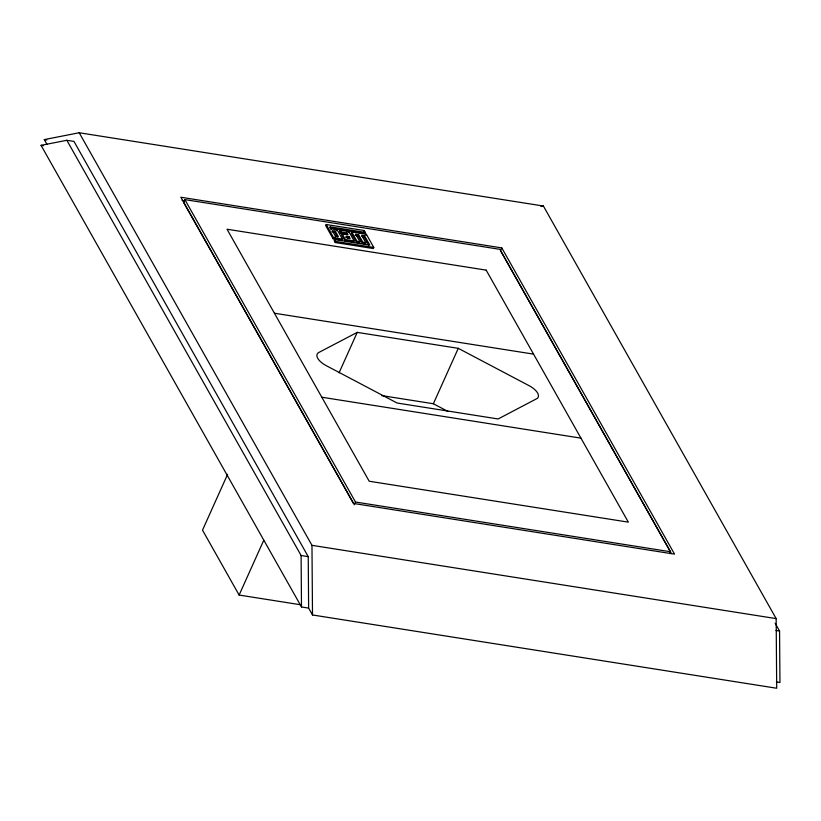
<?xml version="1.0" encoding="UTF-8"?>
<svg xmlns="http://www.w3.org/2000/svg" width="821" height="821" viewBox="0 0 821 821"><rect width="100%" height="100%" fill="white"/><g stroke="black" fill="none" stroke-linecap="round" stroke-linejoin="round"><path stroke-width="1.23" d="M669.669 553.6L670.5 551.753L499.876 249.338L184.869 199.606L183.627 202.377L353.615 503.684M330.945 228.166L364.801 233.513L365.304 232.405L364.237 230.527L326.204 224.523L325.701 225.631L333.131 238.788L341.905 240.173L342.398 239.065L337.103 229.664L331.253 228.741L330.186 226.863L329.693 227.971M330.75 229.849L331.253 228.741M337.39 236.889L334.732 232.189L335.235 231.081L332.31 230.619L335.491 236.263L338.416 236.725L335.235 231.081M336.6 230.773L337.103 229.664M333.131 238.788L333.624 237.68L326.204 224.523M227.622 474.271L202.51 530.15L239.127 595.061L300.897 604.81M334.989 237.372L335.491 236.263M356.211 235.586L358.161 235.894L362.4 243.406L365.324 243.868L365.827 242.759L361.579 235.247L364.514 235.709L369.809 245.099L334.681 239.558L334.188 240.666L335.245 242.544L373.288 248.547L373.781 247.439L366.361 234.283L351.747 231.984L351.244 233.092L356.55 242.482L359.475 242.944L359.978 241.836L355.729 234.324L355.236 235.432M340.038 230.126L339.545 231.235L340.602 233.123L346.452 234.047L346.955 232.938L341.105 232.015L340.038 230.126L348.822 231.512L354.118 240.912L353.625 242.021L344.841 240.635L341.659 235.001L342.162 233.893L348.012 234.816L346.955 232.938M335.245 242.544L335.748 241.436L334.681 239.558M340.602 233.123L341.105 232.015M348.32 232.62L348.822 231.512M344.841 240.635L345.343 239.527L342.162 233.893M349.079 236.694L350.136 238.572L347.211 238.111L346.144 236.232L349.079 236.694L348.576 237.803L345.651 237.341M358.161 235.894L358.654 234.785L355.729 234.324M356.55 242.482L357.043 241.374L351.747 231.984M363.744 231.635L364.237 230.527M368.721 245.171L364.011 236.817L364.514 235.709M365.858 235.391L366.361 234.283M362.4 243.406L362.903 242.298L358.654 234.785M239.127 595.061L263.726 540.341M339.073 372.785L357.238 332.382L458.272 348.33L528.406 385.316A15.301 6.855 24.2 0 1 537.221 398.431L498.131 418.967L397.087 403.019L326.953 366.033A15.301 6.855 24.2 0 1 319.195 352.281L357.238 332.382M354.241 504.802L355.493 502.031L184.869 199.606M501.775 247.901L674.544 554.134L353.594 503.468L180.825 197.235L501.775 247.901L500.533 250.672L671.414 553.559M381.591 395.578L433.365 403.747L458.272 348.33M47.074 144.506L44.303 139.591L79.206 132.756L543.399 206.03L776.163 618.613L776.697 688.244L312.503 614.97L308.624 608.094L308.234 556.628L73.972 141.417L66.84 140.288L41.05 145.338L301.492 606.965L308.624 608.094M540.906 206.523L543.399 206.03M44.303 139.591L46.838 139.991M41.05 145.338L43.431 145.717M182.098 200.396L184.633 200.796M330.186 226.863L365.304 232.405M331.807 231.727L334.732 232.189M362.061 236.51L364.011 236.817M333.624 237.68L342.398 239.065M345.343 239.527L354.118 240.912M357.043 241.374L359.978 241.836M362.903 242.298L365.827 242.759M335.748 241.436L373.781 247.439M274.409 313.222L533.558 354.128M321.801 397.22L580.96 438.147M355.493 502.031L670.5 551.753M79.206 132.756L311.97 545.329L776.163 618.613M66.84 140.288L301.102 555.499L308.234 556.628M775.989 630.466L779.56 631.031L779.95 682.497L776.389 681.933M433.365 403.747L448.071 411.506M775.147 623.211L779.56 631.031M311.97 545.329L312.503 614.97M301.102 555.499L301.492 606.965M486.165 270.13L227.027 229.223L369.204 481.239L628.342 522.146L486.165 270.13"/></g></svg>
